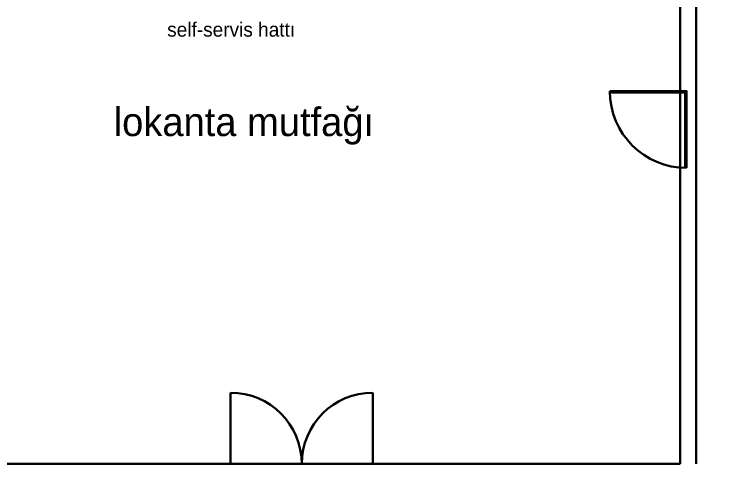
# Model space of a CAD drawing. Header units: centimetres. Extents: x 10321 to 16377, y 5009 to 10690.
# Drawn here: x 15485 to 16377, y 8773 to 9341 of the extents above; entities that cross this region are included whole.
import ezdxf

# ---------------------------------------------------------------- set-up
doc = ezdxf.new("R2010")
doc.units = ezdxf.units.CM
doc.header["$MEASUREMENT"] = 0
doc.layers.add('xxx_Auto_Duvar_Duvar Plan Kesit', color=7, linetype='Continuous', lineweight=30)
doc.styles.add('TAKSİM', font='GOTHIC.TTF', dxfattribs={"height": 20})

# ---------------------------------------------------------------- blocks, each defined once
blk = doc.blocks.new('ertye')
at = {"color": 7}
for points in [[(5346.78, 6525.24), (5429.19, 6477.66), (5381.61, 6395.25)], [(5347.75, 6526.92), (5431.84, 6478.37), (5383.29, 6394.28)]]:
    blk.add_lwpolyline(points, dxfattribs=at)
blk.add_arc((5431.84, 6478.37), 97.1, 150, 240, dxfattribs=at)

msp = doc.modelspace()

# ---------------------------------------------------------------- linework, layer by layer
at = {"layer": 'xxx_Auto_Duvar_Duvar Plan Kesit', "lineweight": 30}
for p, q in [((16346.74, 9400.54), (16346.74, 8772.54)), ((16326.74, 9380.54), (16326.74, 8772.54)), ((15758.29, 8862.54), (15758.29, 8772.54)), ((15938.29, 8862.54), (15938.29, 8772.54)), ((14651.74, 8772.54), (16326.74, 8772.54))]:
    msp.add_line(p, q, dxfattribs=at)
for centre, start, end in [((15758.29, 8772.54), 0, 90), ((15938.29, 8772.54), 90, 180)]:
    msp.add_arc(centre, 90, start, end, dxfattribs=at)

# ---------------------------------------------------------------- block references
at = {"layer": 'xxx_Auto_Duvar_Duvar Plan Kesit', "lineweight": 30, "rotation": 29.99999999991265}
msp.add_blockref('ertye', (14869.84, 917.32), dxfattribs=at)

# ---------------------------------------------------------------- texts
at = {"style": 'TAKSİM'}
for s, height, p in [('self-servis hattı', 18, (15678.17, 9312.51)), ('lokanta mutfağı', 36, (15610.58, 9186.84))]:
    msp.add_text(s, height=height, dxfattribs=at).set_placement(p)

doc.saveas('drawing.dxf')
